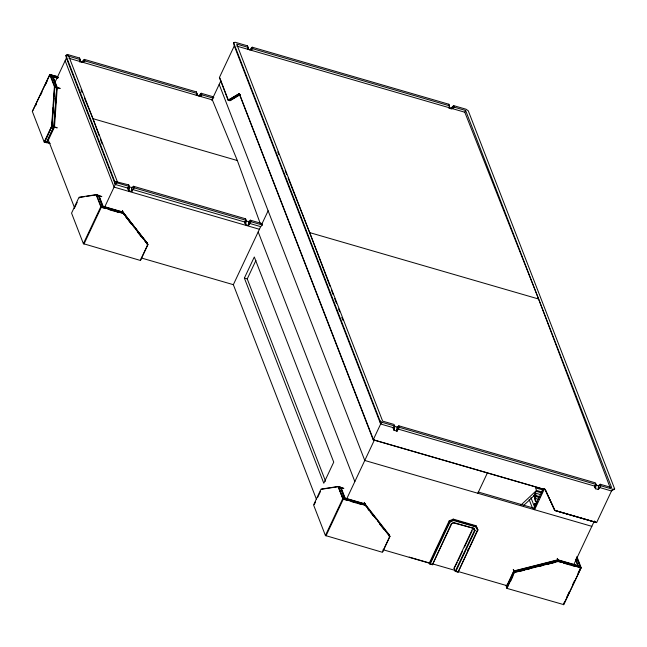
<?xml version="1.0" encoding="UTF-8"?>
<svg xmlns="http://www.w3.org/2000/svg" width="647" height="647" viewBox="0 0 647 647"><rect width="100%" height="100%" fill="white"/><g stroke="black" fill="none" stroke-linecap="round" stroke-linejoin="round"><path stroke-width="0.97" d="M132.158 190.137L131.648 191.569L131.681 187.759L133.46 186.271L134.05 187.816L131.648 191.569L128.793 190.744L128.818 187.881M316.512 499.492L233.349 284.68L260.668 226.628L262.31 225.019L250.907 221.711L249.265 223.32L248.497 225.471L248.529 221.654L250.308 220.174L250.907 221.711L248.497 225.471L245.65 224.638L245.561 218.791L133.46 186.271M248.497 225.471L248.529 221.654L245.682 220.829L246.159 220.336L245.561 218.791M448.921 107.806L450.822 108.356L453.628 105.623L465.977 109.206L468.274 110.791L614.65 488.889L611.512 490.976L599.154 487.393L598.394 489.536L598.426 485.727L600.198 484.239L600.796 485.784L598.394 489.536L595.539 488.711L596.049 484.409L399.393 427.36L397.751 428.969L396.983 431.112L397.015 427.303L398.795 425.815L399.393 427.36L396.983 431.112L394.136 430.287L394.152 428.379M596.049 484.409L594.407 486.018L595.539 488.711L595.572 484.902L596.049 484.409L595.45 482.864L398.795 425.815M598.394 489.536L598.426 485.727L595.572 484.902M473.588 528.154L474.477 530.459L455.237 571.358L458.084 572.183L477.947 529.974L476.046 525.736L453.24 519.12L449.147 520.932L429.284 563.149L429.584 563.917L432.431 564.742L451.679 523.852L453.741 522.566L474.17 528.486L475.108 530.508L455.965 571.188L455.237 571.358L454.04 568.276L472.86 528.292M388.337 533.524L389.575 535.862L389.146 536.153M49.916 74.478L53.078 76.645L57.259 87.434L54.485 127.038L47.037 142.866L44.182 142.041L51.631 126.214L54.405 86.609L49.73 74.534L57.874 76.669M52.051 124.127L52.536 117.188M52.747 114.212L53.232 107.265M53.369 105.283L53.855 98.336M54 96.354L54.485 89.407M52.14 125.89L54.849 87.199L56.75 87.757L54.041 126.44L51.914 126.116L54.041 126.44M53.814 126.666L56.75 87.757M49.859 143.497L47.021 142.429L50.029 143.254M101.628 196.672L98.781 195.693L101.805 196.478M343.646 488.501L340.791 487.523L343.816 488.299M54.405 86.609L60.001 88.574M104.668 207.089L115.312 184.468L114.656 181.273L116.953 182.85L129.303 186.433L127.661 188.051L128.793 190.744L129.303 186.433L128.704 184.896L114.656 181.273L65.929 55.416L67.231 54.421L79.581 58.004L80.301 61.578L79.686 61.95M246.159 220.336L244.517 221.945L245.65 224.638L246.159 220.336L134.05 187.816L128.826 186.926M233.616 42.718L379.991 420.817L382.288 422.394L394.646 425.977L393.004 427.594L394.136 430.287L394.646 425.977L394.047 424.44L382.644 421.132L236.665 44.053L248.068 47.36L248.189 49.398L247.469 45.824L235.12 42.241L233.616 42.718L234.279 45.905L380.654 424.011L373.206 439.839L545.154 489.722L554.811 510.515L596.607 522.639L611.512 490.976L613.146 489.367L614.65 488.889M228.496 100.05L239.309 93.597L228.132 100.172L219.382 77.567L234.279 45.905M229.895 100.592L228.318 100.115L229.895 100.592L239.9 94.511M79.565 197.909L79.686 197.4L84.595 196.648M98.166 195.904L98.279 195.394L96.379 194.844L86.561 196.348M200.764 95.117L201.185 93.281L212.588 96.589L213.833 97.632M340.176 487.733L340.29 487.223L338.397 486.673L321.696 489.229M123.011 212.111L122.42 210.55L122.744 212.378L147.346 243.11L147.945 244.647L140.496 260.482L83.39 243.684L71.558 213.122L79.007 197.286L96.104 194.674L98.951 195.499L103.132 206.288L123.076 212.079L123.674 213.623L147.945 244.647M345.441 498.433L343.937 498.91L365.118 505.056L364.714 504.029L345.441 498.433L345.231 498.869L364.512 504.466L365.062 503.964L389.365 534.932L389.955 536.476L382.506 552.312L325.409 535.514L313.577 504.951L321.025 489.116L338.114 486.504L340.969 487.328L345.142 498.117L365.094 503.908L365.692 505.444L389.955 536.476M79.63 61.562L83.156 62.411L84.336 59.387L196.437 91.906L197.157 95.481L196.437 91.906M200.958 96.581L201.783 94.826L201.185 93.281L200.004 96.306L201.783 94.826L213.187 98.126L212.353 99.889L211.739 100.253L220.845 80.907M44.182 142.041L32.35 111.478L49.73 74.534M50.11 74.413L32.35 111.478M35.577 105.76L36.426 103.957M40.664 94.947L41.942 92.238M45.33 85.032L47.029 81.425M50.345 75.036L54.785 86.488L56.685 87.038L52.642 76.613L50.345 75.036L50.142 75.473L52.439 77.058L56.135 86.609M52.439 77.058L52.642 76.613M56.823 78.004L52.973 76.888L53.175 76.443L50.878 74.866L57.615 76.823M54.89 82.525L66.39 58.093L65.929 55.416L80.179 59.548M54.574 86.924L54.785 86.488M44.764 141.483L51.8 126.529L53.701 127.079L46.762 142.291L44.764 141.483L46.762 142.291M44.861 141.742L51.8 126.529M46.665 142.033L53.701 127.079M74.308 208.423L77.211 202.268M102.614 206.045L102.404 206.49L98.579 195.62L96.678 195.07L101.11 206.522L102.614 206.045L98.579 195.62M83.39 243.684L100.778 206.749L123.674 213.623M83.964 244.081L101.353 207.145M103.423 206.603L103.221 207.048L122.493 212.637L122.704 212.2L103.423 206.603L101.919 207.08L123.1 213.227L122.704 212.2M196.203 95.206L197.036 93.443L84.927 60.923L84.336 59.387L81.53 62.112M140.601 259.787L147.637 244.833L147.241 243.806M239.447 93.783L373.416 439.604M261.906 223.991L268.117 210.801M244.38 278.097L254.311 256.988L333.739 462.136L323.799 483.244L244.38 278.097L247.235 278.922L325.562 481.255M247.235 278.922L255.921 260.45M610.056 487.426L538.611 299.011L464.797 112.23L465.622 110.475L454.226 107.167L453.628 105.623L452.447 108.647L454.226 107.167M314.256 504.644L315.501 502.007M317.564 497.608L320.467 491.453M344.625 497.875L344.422 498.311L340.589 487.45L338.688 486.9L343.12 498.352L344.625 497.875L340.589 487.45M325.409 535.514L342.789 498.578L338.114 486.504M325.983 535.91L343.363 498.974L342.789 498.578M373.513 439.814L544.871 489.52M346.703 498.869L374.524 439.75M382.62 551.608L389.648 536.662L389.251 535.635M477.437 530.144L477.947 529.974L476.346 526.504L453.539 519.889L449.447 521.7L429.584 563.917L430.32 563.747L449.891 522.153L453.579 520.52L475.99 527.014L477.437 530.144L458.084 572.183L457.785 571.414L507.911 585.956M432.431 564.742L451.355 523.617L453.741 522.566M477.826 493.265L487.345 473.038M457.227 562.421L454.04 568.276M458.076 560.617L462.33 551.576M464.457 547.055L472.116 530.783M467.506 550.759L468.355 548.963M540.981 494.729L535.279 493.071L536.274 495.642L534.616 499.161L535.611 501.724L537.511 502.282M536.687 504.037L534.786 503.487L534.373 504.369L535.368 506.933M535.611 501.724L536.023 500.851L533.84 495.198L535.862 496.524L539.663 497.624M544.523 488.622L534.592 509.731L533.993 508.194L543.1 488.841M580.99 567.759L577.828 565.591L557.876 559.801L513.742 570.994L506.294 586.821L506.892 588.366L563.796 604.638L581.176 567.702L576.857 556.557M506.027 585.317L506.625 586.878L513.637 571.689L514.114 571.827L507.078 586.772L507.474 587.808L506.933 586.845M506.997 587.662L514.033 572.716L513.637 571.689M506.892 588.366L514.341 572.53L514.05 571.026L513.54 571.43M510.37 581.645L512.853 576.372M558.45 560.197L558.248 560.642L577.52 566.23L579.817 567.807L580.027 567.37L577.731 565.793L558.45 560.197L558.644 561.669L561.531 562.502M573.76 564.734L594.375 520.932M596.202 522.404L554.997 510.451L596.202 522.404L595.054 521.619M577.52 566.23L577.731 565.793M575.911 559.542L578.054 566.06L575.361 559.113M563.949 603.166L564.799 601.362M566.918 596.849L569.465 591.439M572.854 584.233L574.552 580.626M577.949 573.412L580.496 568.001M563.416 604.759L581.176 567.702M475.99 527.014L476.046 525.736M394.646 425.977L394.169 426.47L399.393 427.36M513.775 571.026L513.265 569.425L514.252 570.864M54.849 87.199L56.524 87.976M66.39 58.093L115.312 184.468L116.953 182.85L117.309 181.589L68.776 56.24L67.231 54.421M132.958 188.892L134.05 187.816M393.263 427.667L380.654 424.011L382.288 422.394M198.378 96.007L201.185 93.281M249.418 49.932L252.225 47.199L448.872 104.248L449.592 107.823L448.872 104.248M520.819 505.17L536.525 490.434L542.218 492.092M523.334 505.76L534.042 495.715L536.525 490.434L535.53 487.862L543.124 490.07M147.217 243.304L123.456 212.693L147.565 244.032L147.128 244.323M83.156 62.411L84.927 60.923M252.815 48.743L251.036 50.223L252.225 47.199L252.815 48.743L449.471 105.793M54.259 127.144L57.227 127.847L54.372 126.796M365.086 503.997L364.245 502.379L364.714 504.078M123.423 214.011L123.86 213.72M365.037 504.814L365.474 504.523L365.87 505.55L365.434 505.841M240.207 94.648L230.025 100.722L228.132 100.172M453.725 522.946L474.17 528.486M545.437 489.86L554.811 510.515M554.665 510.184L554.487 509.359M101.061 206.943L103.132 206.288M343.08 498.772L345.142 498.117M557.56 560.634L514.446 571.56L514.349 571.115L557.463 560.189L557.957 561.661L557.463 560.189M557.868 561.216L514.753 572.142L514.349 571.115M514.341 572.53L558.474 561.345L580.796 567.823M518.765 571.592L524.644 570.104M526.601 569.611L529.537 568.859M539.339 566.376L542.275 565.632M547.176 564.394L550.12 563.65M552.077 563.149L555.013 562.405M248.529 221.654L250.907 221.711M598.426 485.727L600.796 485.784L613.146 489.367M475.108 530.508L474.477 530.459L473.677 528.728M557.172 558.66L557.698 560.173M236.786 46.091L464.797 112.23M448.986 108.186L451.832 109.02M68.906 58.27L212.353 99.889L237.344 160.545L260.199 223.361M51.639 75.586L58.376 77.543M53.175 76.443L57.995 77.842M53.078 76.645L57.826 78.028M84.482 98.126L92.942 118.66L237.344 160.545M51.631 126.214L54.485 127.038M51.897 126.788L53.798 127.338M288.141 178.16L309.654 232.597L538.611 299.011M250.308 220.174L261.712 223.482L262.31 225.019M115.312 184.468L128.882 188.398M132.417 189.425L245.164 222.131M249.038 223.255L260.668 226.628M259.423 229.273L114.074 187.104L65.145 60.729M96.468 195.507L98.368 196.065M102.679 207.8L105.566 208.641M109.416 209.757L114.228 211.148M116.153 211.706L119.04 212.548M147.637 244.833L147.265 244.954M141.297 257.975L233.349 284.68M600.198 484.239L611.601 487.547L465.622 110.475M397.145 428.791L595.022 486.196M536.104 491.316L541.806 492.965M536.274 495.642L540.075 496.742M535.029 498.279L538.83 499.379M478.19 492.003L533.993 508.194M591.827 526.334L364.771 460.47L219.196 84.425M338.486 487.337L340.387 487.887M558.846 561.224L580.027 567.37M343.363 498.974L365.692 505.444M344.689 499.63L347.576 500.463M351.434 501.587L356.246 502.978M358.171 503.536L361.058 504.377M563.456 563.06L570.193 565.017M572.118 565.575L575.005 566.416M389.648 536.662L389.276 536.775M409.236 557.107L430.134 563.165M432.989 563.99L454.841 570.331M383.024 549.724L429.284 563.149M430.32 563.747L432.212 564.297M455.965 571.188L457.866 571.738M506.601 586.635L507.078 586.772M57.203 87.466L60.09 88.307M51.437 75.836L52.973 76.888M578.264 565.624L580.561 567.201L576.809 557.512M449.891 522.153L449.147 520.932M365.644 505.59L376.586 519.581M377.799 521.134L388.742 535.126M367.868 508.946L369.081 510.499M370.294 512.06L373.335 515.942M379.417 523.714L383.671 529.157M123.634 213.761L134.576 227.752M135.789 229.305L143.691 239.406M144.904 240.967L146.732 243.296M125.85 217.117L127.071 218.678M128.284 220.231L131.325 224.113M137.399 231.885L141.046 236.551M594.407 486.018L595.539 488.711M544.903 489.027L554.786 510.127M393.004 427.594L394.136 430.287M244.517 221.945L245.65 224.638M127.661 188.051L128.793 190.744M81.021 89.731L82.177 92.529M277.757 151.875L278.865 154.69M285.173 170.646L286.661 174.399M576.598 557.949L580.011 566.764M534.867 493.952L535.862 496.524M557.399 558.369L558.005 559.93M557.876 559.801L558.474 561.345M534.786 503.487L535.781 506.059M530.904 497.567L534.899 507.879M529.141 499.549L532.408 507.992M506.326 585.074L506.933 586.635M453.24 519.12L453.579 520.52M247.469 45.824L248.068 47.36M239.155 93.589L373.206 439.839M219.745 77.721L227.954 99.185M258.185 231.909L354.839 481.578M338.826 488.218L342.918 498.788M147.565 244.032L146.319 241.695M96.104 194.674L100.9 206.959M48.137 139.542L74.591 207.873M309.654 232.597L330.019 286.289M331.45 290.058L333.237 294.773M334.661 298.542L336.448 303.249M338.591 308.902L339.667 311.725M341.81 317.378L342.878 320.208M92.942 118.66L99.08 135.53M100.447 139.283L102.153 143.974M379.991 420.817L380.654 424.011M79.581 58.004L80.301 61.578M396.862 429.503L396.983 431.112M131.462 189.15L131.648 191.569M128.704 184.896L128.785 186.255"/></g></svg>
